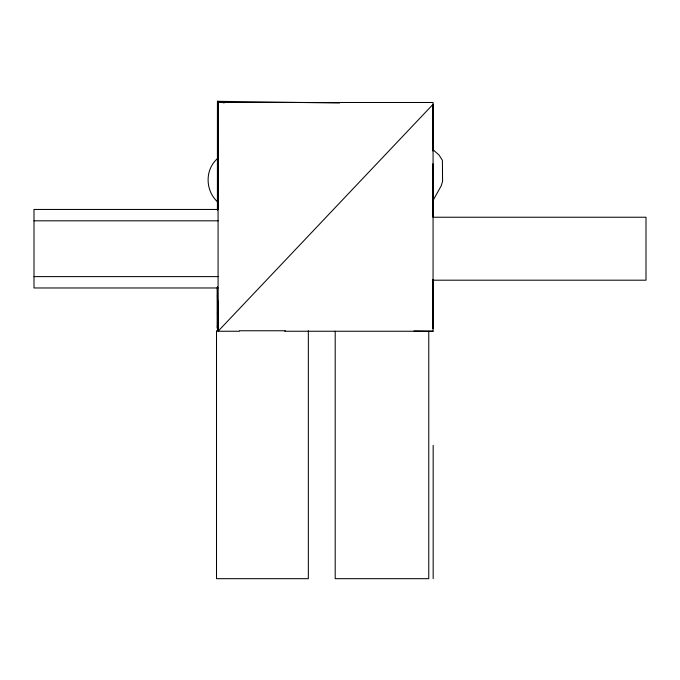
<?xml version="1.0" encoding="UTF-8"?>
<svg xmlns="http://www.w3.org/2000/svg" width="680" height="680" viewBox="0 0 680 680"><rect width="100%" height="100%" fill="white"/><g stroke="black" fill="none" stroke-linecap="round" stroke-linejoin="round"><path stroke-width="1.02" d="M239.258 331.245L218.076 331.245L217.43 328.253L217.396 286.858M217.405 210.171L217.43 101.32L339.583 103.02M217.863 329.927L217.549 286.918M217.77 209.542L218.076 102.493L217.43 101.32L229.959 102.493M217.387 328.253L217.387 287.445L217.387 328.253L217.949 301.087M432.777 202.07L433.772 199.146L441.252 185.768L442.569 181.305L442.391 160.276L439.017 155.014L433.007 149.685M217.694 158.44C204.493 169.609 205.181 191.335 218.229 202.436M432.922 104.312L432.947 151.011L433.067 104.312L218.076 331.245L218.076 102.493L433.067 102.493L433.067 331.245L284.801 331.245M218.076 209.457L34 209.457L34 287.971L218.076 287.971M433.067 217.234L646 217.234L646 280.194L433.067 280.194M34 220.813L218.076 220.813M34 276.615L218.076 276.615M433.024 328.253L433.032 279.429M218.076 330.76L216.512 330.76L216.512 578.68L308.337 578.68L308.337 330.76M239.471 330.76L285.379 330.76M413.942 330.981L433.067 331.245M217.43 101.32L224.179 102.935M217.43 312.791L218.042 329.715L217.43 294.822M217.787 203.04L217.889 209.363M217.931 152.77L218.05 209.415M432.956 163.744L432.99 216.809L432.964 199.835M432.999 279.429L433.015 328.253M433.168 445.323L433.168 578.68M428.765 331.202L428.765 578.68L335.197 578.68L335.197 331.202"/></g></svg>
